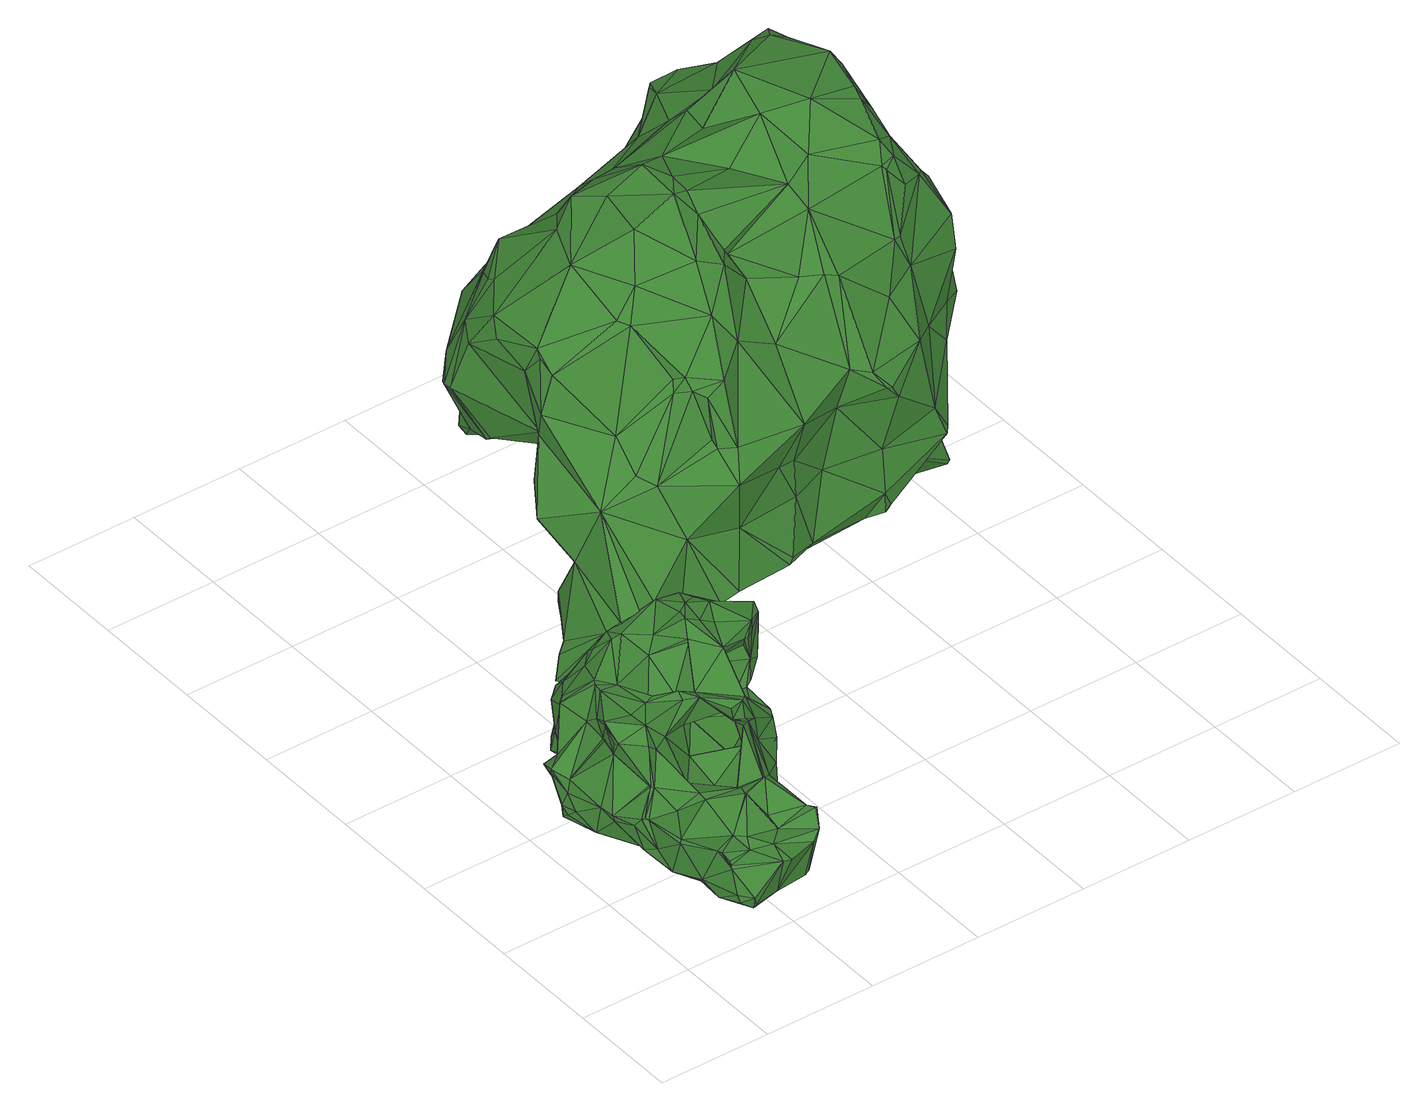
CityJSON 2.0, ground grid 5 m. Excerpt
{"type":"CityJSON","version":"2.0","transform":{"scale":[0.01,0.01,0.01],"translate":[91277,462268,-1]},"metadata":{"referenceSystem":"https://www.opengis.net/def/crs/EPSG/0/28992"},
"CityObjects":{
"tree1":{"type":"SolitaryVegetationObject","attributes":{"gtid":263,"crown_width_m":11.19,"crown_median_z":2.82,"trunk_H_m":2.95,"trunk_DBH_m":0.304,"trunk_radius_m":0.152,"trunk_base_height_m":-0.13,"original_gtid":"268"},"geometry":[{"type":"Solid","lod":"3","boundaries":[[[[0,1,2]],[[3,4,5]],[[6,7,8]],[[9,10,11]],[[12,13,14]],[[15,16,17]],[[18,19,20]],[[21,8,7]],[[22,23,24]],[[3,25,26]],[[27,28,29]],[[30,31,32]],[[33,34,35]],[[31,36,32]],[[37,38,39]],[[40,41,42]],[[32,22,30]],[[43,44,45]],[[46,47,23]],[[48,49,41]],[[30,22,24]],[[50,24,23]],[[51,52,53]],[[54,55,56]],[[57,58,59]],[[60,61,37]],[[21,62,63]],[[64,65,57]],[[66,67,68]],[[69,67,30]],[[18,70,19]],[[71,34,72]],[[15,73,74]],[[23,48,46]],[[75,7,6]],[[32,42,22]],[[76,58,77]],[[76,77,78]],[[79,39,80]],[[79,37,39]],[[79,7,37]],[[81,82,83]],[[80,39,38]],[[84,85,86]],[[21,7,79]],[[47,87,88]],[[89,90,91]],[[80,92,40]],[[38,92,80]],[[37,61,38]],[[6,25,75]],[[93,36,31]],[[94,95,96]],[[97,98,99]],[[97,100,98]],[[66,68,101]],[[102,103,104]],[[105,106,107]],[[105,107,61]],[[108,109,110]],[[50,69,24]],[[50,88,69]],[[111,112,85]],[[28,113,114]],[[27,113,28]],[[115,40,36]],[[116,117,72]],[[118,119,120]],[[12,121,122]],[[123,122,121]],[[30,67,31]],[[124,51,125]],[[41,49,42]],[[52,125,53]],[[126,127,44]],[[126,44,43]],[[91,128,89]],[[129,130,102]],[[131,132,133]],[[46,134,135]],[[136,137,138]],[[136,138,123]],[[46,48,139]],[[140,10,141]],[[142,140,143]],[[144,145,146]],[[147,73,148]],[[3,149,4]],[[26,149,3]],[[7,75,60]],[[150,151,152]],[[0,153,154]],[[76,78,20]],[[33,98,100]],[[144,132,131]],[[155,156,157]],[[49,158,42]],[[27,29,159]],[[27,159,160]],[[161,162,163]],[[163,162,164]],[[165,82,166]],[[76,166,82]],[[76,165,166]],[[93,67,13]],[[23,88,50]],[[25,3,167]],[[47,88,23]],[[168,169,170]],[[171,172,173]],[[174,172,171]],[[30,24,69]],[[175,176,177]],[[177,176,178]],[[178,54,179]],[[9,155,10]],[[42,36,40]],[[28,180,179]],[[94,165,95]],[[181,182,183]],[[184,182,185]],[[186,187,145]],[[123,121,188]],[[111,116,189]],[[15,148,73]],[[190,74,191]],[[147,74,73]],[[7,60,37]],[[181,183,192]],[[125,51,53]],[[161,51,193]],[[69,194,68]],[[104,68,194]],[[174,84,195]],[[69,87,194]],[[69,88,87]],[[42,32,36]],[[146,132,144]],[[196,142,70]],[[196,70,18]],[[197,134,46]],[[197,46,154]],[[40,2,1]],[[146,147,148]],[[20,19,96]],[[105,61,198]],[[198,60,75]],[[199,200,43]],[[199,201,200]],[[15,17,148]],[[171,84,174]],[[202,203,204]],[[148,17,146]],[[146,17,132]],[[132,17,203]],[[34,71,35]],[[60,198,61]],[[16,15,190]],[[74,190,15]],[[205,170,206]],[[206,170,169]],[[206,33,35]],[[191,74,118]],[[147,118,74]],[[190,191,16]],[[115,63,62]],[[192,97,181]],[[100,97,192]],[[183,207,191]],[[183,191,192]],[[133,132,203]],[[208,202,204]],[[208,204,16]],[[16,191,207]],[[119,118,147]],[[56,179,54]],[[193,168,209]],[[210,211,71]],[[162,140,142]],[[212,78,58]],[[97,213,181]],[[191,100,192]],[[138,214,21]],[[215,102,216]],[[215,200,102]],[[96,106,94]],[[217,33,100]],[[210,200,215]],[[76,82,59]],[[4,137,5]],[[136,5,137]],[[115,36,93]],[[115,62,80]],[[115,80,40]],[[85,218,219]],[[182,220,185]],[[154,46,139]],[[221,218,173]],[[218,221,222]],[[17,16,204]],[[77,58,78]],[[213,125,181]],[[181,125,182]],[[52,182,125]],[[106,105,94]],[[109,108,223]],[[83,165,94]],[[194,87,224]],[[175,141,176]],[[95,165,76]],[[214,137,4]],[[224,87,225]],[[79,62,21]],[[80,62,79]],[[226,87,47]],[[227,186,34]],[[8,21,214]],[[228,121,12]],[[229,76,20]],[[84,218,85]],[[210,72,117]],[[210,71,72]],[[185,230,184]],[[38,107,92]],[[61,107,38]],[[193,11,161]],[[231,161,11]],[[0,232,41]],[[124,193,51]],[[124,168,193]],[[108,233,29]],[[234,29,233]],[[234,233,108]],[[131,235,144]],[[229,95,76]],[[226,47,135]],[[43,200,210]],[[114,129,236]],[[67,14,13]],[[162,142,164]],[[177,178,157]],[[237,235,131]],[[196,78,238]],[[168,239,209]],[[34,186,240]],[[9,11,160]],[[111,240,112]],[[189,240,111]],[[110,109,241]],[[110,241,19]],[[57,65,58]],[[212,58,65]],[[72,34,189]],[[72,189,116]],[[99,98,169]],[[156,242,243]],[[17,204,203]],[[171,218,84]],[[171,173,218]],[[46,135,47]],[[244,245,81]],[[134,226,135]],[[205,216,170]],[[127,116,246]],[[28,114,178]],[[231,11,10]],[[211,35,71]],[[206,35,211]],[[239,170,216]],[[168,170,239]],[[48,41,232]],[[48,232,139]],[[182,52,220]],[[236,102,247]],[[114,113,129]],[[231,140,162]],[[248,109,151]],[[187,186,227]],[[187,227,217]],[[5,249,167]],[[173,167,249]],[[228,250,188]],[[94,105,83]],[[235,196,238]],[[45,44,251]],[[111,90,246]],[[26,25,252]],[[156,243,157]],[[216,206,211]],[[216,211,215]],[[12,253,228]],[[224,225,247]],[[224,247,104]],[[194,224,104]],[[5,167,3]],[[138,254,123]],[[43,45,199]],[[41,40,1]],[[18,20,78]],[[93,255,115]],[[254,255,93]],[[254,138,255]],[[150,107,256]],[[92,107,150]],[[138,63,255]],[[115,255,63]],[[21,63,138]],[[157,180,155]],[[112,240,186]],[[83,198,257]],[[104,200,201]],[[103,200,104]],[[28,178,176]],[[198,83,105]],[[145,187,119]],[[96,95,20]],[[229,20,95]],[[68,67,69]],[[123,258,45]],[[31,67,93]],[[123,188,258]],[[258,201,199]],[[184,208,16]],[[230,208,184]],[[213,259,125]],[[22,158,23]],[[160,159,234]],[[102,130,216]],[[29,234,159]],[[247,102,104]],[[119,147,260]],[[119,260,145]],[[22,42,158]],[[23,158,48]],[[49,48,158]],[[199,45,258]],[[81,261,82]],[[59,82,261]],[[81,83,257]],[[81,257,244]],[[245,262,195]],[[261,245,195]],[[110,19,242]],[[225,226,247]],[[93,263,254]],[[13,254,263]],[[13,263,93]],[[206,98,33]],[[169,98,206]],[[173,172,167]],[[250,101,201]],[[59,261,264]],[[108,110,242]],[[108,242,156]],[[127,117,116]],[[210,215,211]],[[265,117,127]],[[210,117,265]],[[254,122,123]],[[266,19,241]],[[59,58,76]],[[155,176,141]],[[189,34,240]],[[178,114,247]],[[114,236,247]],[[265,127,126]],[[265,126,43]],[[246,90,89]],[[187,217,120]],[[143,243,242]],[[138,137,214]],[[241,107,106]],[[201,101,104]],[[266,241,106]],[[231,162,161]],[[188,121,228]],[[183,182,184]],[[191,118,100]],[[133,208,230]],[[203,208,133]],[[154,153,223]],[[223,153,152]],[[256,248,151]],[[256,151,150]],[[212,65,267]],[[179,56,28]],[[163,164,133]],[[131,133,164]],[[78,212,238]],[[19,70,242]],[[183,184,207]],[[268,269,185]],[[161,269,268]],[[185,269,230]],[[203,202,208]],[[184,16,207]],[[163,269,161]],[[123,45,270]],[[136,123,270]],[[241,248,107]],[[271,90,111]],[[96,19,266]],[[241,109,248]],[[106,96,266]],[[107,248,256]],[[0,41,1]],[[250,66,101]],[[227,34,272]],[[271,111,219]],[[85,219,111]],[[175,177,157]],[[86,195,84]],[[124,125,259]],[[83,82,165]],[[153,2,150]],[[153,150,152]],[[237,164,142]],[[237,131,164]],[[43,210,265]],[[268,185,51]],[[142,196,237]],[[212,235,238]],[[129,113,130]],[[246,89,127]],[[270,45,251]],[[251,44,270]],[[221,173,91]],[[258,250,201]],[[258,188,250]],[[253,12,14]],[[253,14,67]],[[197,273,226]],[[197,56,273]],[[99,169,124]],[[154,28,56]],[[154,56,197]],[[154,139,232]],[[196,235,237]],[[273,55,226]],[[225,87,226]],[[197,226,134]],[[141,10,155]],[[44,127,89]],[[116,111,246]],[[259,97,99]],[[274,167,172]],[[274,172,174]],[[273,56,55]],[[264,85,59]],[[86,85,264]],[[57,59,85]],[[64,57,112]],[[75,257,198]],[[150,2,92]],[[85,112,57]],[[223,152,151]],[[153,0,2]],[[40,92,2]],[[167,274,25]],[[146,260,147]],[[174,275,274]],[[146,145,260]],[[217,272,33]],[[34,33,272]],[[196,18,78]],[[143,70,142]],[[242,70,143]],[[108,156,155]],[[108,155,9]],[[235,212,267]],[[235,267,144]],[[145,144,267]],[[29,223,108]],[[28,154,223]],[[28,223,29]],[[223,151,109]],[[9,234,108]],[[276,44,128]],[[276,128,249]],[[276,249,44]],[[154,232,0]],[[145,277,186]],[[112,186,277]],[[175,157,243]],[[64,277,145]],[[112,277,64]],[[9,160,234]],[[67,66,253]],[[268,51,161]],[[230,269,133]],[[133,269,163]],[[160,11,27]],[[218,222,219]],[[90,222,221]],[[90,271,222]],[[219,222,271]],[[278,257,75]],[[91,249,128]],[[254,13,122]],[[12,122,13]],[[243,143,279]],[[243,279,141]],[[143,140,279]],[[280,279,140]],[[141,279,280]],[[141,280,140]],[[141,175,243]],[[187,120,119]],[[200,103,281]],[[200,281,102]],[[102,281,103]],[[278,25,274]],[[278,75,25]],[[99,124,259]],[[244,257,275]],[[278,274,257]],[[274,275,257]],[[6,252,25]],[[259,213,97]],[[169,168,124]],[[247,226,282]],[[226,55,282]],[[247,282,178]],[[54,178,282]],[[54,282,55]],[[52,51,220]],[[11,193,209]],[[11,209,27]],[[231,10,140]],[[27,209,113]],[[239,113,209]],[[236,129,102]],[[104,101,68]],[[157,178,179]],[[113,239,130]],[[216,130,239]],[[250,253,66]],[[250,228,253]],[[81,245,261]],[[264,195,86]],[[261,195,264]],[[155,180,176]],[[28,176,180]],[[157,179,180]],[[64,145,267]],[[64,267,65]],[[185,220,51]],[[205,206,216]],[[227,272,217]],[[214,252,8]],[[91,173,249]],[[90,221,91]],[[26,252,149]],[[275,174,283]],[[275,283,244]],[[8,252,6]],[[4,252,214]],[[149,252,4]],[[44,89,128]],[[100,120,217]],[[118,120,100]],[[245,283,262]],[[245,244,283]],[[262,283,195]],[[174,195,283]],[[5,284,249]],[[136,284,5]],[[270,284,136]],[[44,284,270]],[[44,249,284]],[[285,286,287]],[[285,287,288]],[[288,287,289]],[[288,289,290]],[[287,286,291]],[[287,291,289]],[[289,291,292]],[[289,292,290]],[[291,286,293]],[[291,293,292]],[[292,293,294]],[[292,294,290]],[[293,286,295]],[[293,295,294]],[[294,295,296]],[[294,296,290]],[[295,286,297]],[[295,297,296]],[[296,297,298]],[[296,298,290]],[[297,286,299]],[[297,299,298]],[[298,299,300]],[[298,300,290]],[[299,286,301]],[[299,301,300]],[[300,301,302]],[[300,302,290]],[[301,286,303]],[[301,303,302]],[[302,303,304]],[[302,304,290]],[[303,286,305]],[[303,305,304]],[[304,305,306]],[[304,306,290]],[[305,286,307]],[[305,307,306]],[[306,307,308]],[[306,308,290]],[[307,286,309]],[[307,309,308]],[[308,309,310]],[[308,310,290]],[[309,286,311]],[[309,311,310]],[[310,311,312]],[[310,312,290]],[[311,286,313]],[[311,313,312]],[[312,313,314]],[[312,314,290]],[[313,286,315]],[[313,315,314]],[[314,315,316]],[[314,316,290]],[[315,286,317]],[[315,317,316]],[[316,317,318]],[[316,318,290]],[[317,286,319]],[[317,319,318]],[[318,319,320]],[[318,320,290]],[[319,286,321]],[[319,321,320]],[[320,321,322]],[[320,322,290]],[[321,286,323]],[[321,323,322]],[[322,323,324]],[[322,324,290]],[[323,286,325]],[[323,325,324]],[[324,325,326]],[[324,326,290]],[[325,286,327]],[[325,327,326]],[[326,327,328]],[[326,328,290]],[[327,286,329]],[[327,329,328]],[[328,329,330]],[[328,330,290]],[[329,286,331]],[[329,331,330]],[[330,331,332]],[[330,332,290]],[[331,286,333]],[[331,333,332]],[[332,333,334]],[[332,334,290]],[[333,286,285]],[[333,285,334]],[[334,285,288]],[[334,288,290]]]]}]},
"tree2":{"type":"SolitaryVegetationObject","attributes":{"gtid":117,"crown_width_m":19.92,"crown_median_z":8.32,"trunk_H_m":8.42,"trunk_DBH_m":1.19,"trunk_radius_m":0.597,"trunk_base_height_m":-0.1,"original_gtid":"121"},"geometry":[{"type":"Solid","lod":"3","boundaries":[[[[335,336,337]],[[338,339,340]],[[341,342,343]],[[344,345,346]],[[347,348,349]],[[350,351,352]],[[353,354,341]],[[353,341,343]],[[347,355,356]],[[335,357,358]],[[358,357,359]],[[338,360,339]],[[361,362,363]],[[364,365,366]],[[364,366,367]],[[368,369,370]],[[371,369,368]],[[372,373,374]],[[375,376,377]],[[343,378,379]],[[380,379,378]],[[381,382,383]],[[384,382,381]],[[385,339,360]],[[386,387,388]],[[389,361,390]],[[366,365,391]],[[366,392,393]],[[394,395,396]],[[397,394,396]],[[398,399,400]],[[396,400,399]],[[401,402,397]],[[387,386,403]],[[404,405,406]],[[404,407,405]],[[408,409,410]],[[335,356,411]],[[335,411,336]],[[358,412,413]],[[414,415,416]],[[417,418,419]],[[420,421,422]],[[423,408,424]],[[425,426,427]],[[428,369,429]],[[397,430,401]],[[396,430,397]],[[431,429,432]],[[385,433,339]],[[381,383,434]],[[435,436,437]],[[438,439,440]],[[441,442,409]],[[443,444,445]],[[446,447,448]],[[446,448,449]],[[339,433,340]],[[440,381,434]],[[365,364,450]],[[451,352,351]],[[423,452,453]],[[408,441,409]],[[392,384,381]],[[454,455,456]],[[457,373,372]],[[340,458,338]],[[459,460,461]],[[396,395,462]],[[463,444,464]],[[453,465,408]],[[428,429,466]],[[431,466,429]],[[467,379,468]],[[467,468,354]],[[358,413,426]],[[469,470,471]],[[469,471,340]],[[472,473,474]],[[475,476,477]],[[383,477,478]],[[434,383,478]],[[387,403,479]],[[480,392,481]],[[482,480,481]],[[483,484,377]],[[446,485,486]],[[446,458,485]],[[394,474,395]],[[487,488,489]],[[487,489,351]],[[490,341,354]],[[491,492,484]],[[427,412,493]],[[494,495,374]],[[493,412,496]],[[484,390,361]],[[423,497,452]],[[498,454,499]],[[500,369,371]],[[501,502,503]],[[356,355,411]],[[440,504,505]],[[410,497,424]],[[506,507,406]],[[508,509,510]],[[508,510,452]],[[361,389,362]],[[511,512,513]],[[513,512,506]],[[513,405,514]],[[515,516,415]],[[517,426,425]],[[518,517,425]],[[486,519,520]],[[480,367,393]],[[366,393,367]],[[402,505,504]],[[521,420,498]],[[522,523,524]],[[525,482,490]],[[526,527,368]],[[528,529,508]],[[530,508,529]],[[395,473,531]],[[532,533,534]],[[535,536,373]],[[488,537,538]],[[539,538,537]],[[457,535,373]],[[472,540,541]],[[542,543,544]],[[428,534,533]],[[513,506,406]],[[432,512,511]],[[545,512,432]],[[405,407,514]],[[546,547,548]],[[511,549,431]],[[514,511,513]],[[432,511,431]],[[491,361,363]],[[550,551,552]],[[553,554,555]],[[556,557,558]],[[559,488,487]],[[426,517,358]],[[463,374,445]],[[410,457,497]],[[415,516,416]],[[516,560,561]],[[497,423,424]],[[410,424,408]],[[453,562,418]],[[502,454,498]],[[389,563,564]],[[513,406,405]],[[480,393,392]],[[455,552,563]],[[546,548,561]],[[432,369,500]],[[344,349,401]],[[565,386,566]],[[528,508,452]],[[567,475,477]],[[567,477,450]],[[453,408,423]],[[425,427,493]],[[374,463,494]],[[566,386,568]],[[337,336,417]],[[525,364,367]],[[367,482,525]],[[501,503,530]],[[450,391,365]],[[458,340,485]],[[355,347,346]],[[427,426,413]],[[344,346,347]],[[528,497,569]],[[497,528,452]],[[373,445,374]],[[536,445,373]],[[563,372,495]],[[372,374,495]],[[418,465,453]],[[558,557,570]],[[571,572,573]],[[497,457,569]],[[550,552,455]],[[574,479,438]],[[575,576,577]],[[492,491,578]],[[338,458,579]],[[473,577,531]],[[566,460,565]],[[446,449,458]],[[455,563,456]],[[542,357,337]],[[580,379,380]],[[347,356,348]],[[335,348,356]],[[542,337,581]],[[542,581,582]],[[358,496,412]],[[496,489,518]],[[470,420,422]],[[349,505,401]],[[547,546,448]],[[447,547,448]],[[360,583,584]],[[338,583,360]],[[584,583,585]],[[560,546,561]],[[347,349,344]],[[586,587,588]],[[398,589,404]],[[400,589,398]],[[458,449,590]],[[579,458,590]],[[566,461,460]],[[417,336,411]],[[417,411,355]],[[560,448,546]],[[515,449,560]],[[516,515,560]],[[579,583,338]],[[591,583,579]],[[498,499,521]],[[592,521,499]],[[593,594,595]],[[556,596,553]],[[483,597,592]],[[560,449,448]],[[343,598,524]],[[403,439,438]],[[456,563,389]],[[521,592,597]],[[599,494,464]],[[483,592,456]],[[447,600,547]],[[558,570,601]],[[503,509,508]],[[494,599,602]],[[592,499,456]],[[597,376,603]],[[456,499,454]],[[604,462,605]],[[551,372,552]],[[563,552,372]],[[515,590,449]],[[591,590,515]],[[591,579,590]],[[457,410,535]],[[491,428,606]],[[491,363,428]],[[502,607,608]],[[581,609,582]],[[447,446,486]],[[610,399,398]],[[350,487,351]],[[516,548,611]],[[416,516,611]],[[612,549,511]],[[550,529,528]],[[482,367,480]],[[421,486,422]],[[427,413,412]],[[337,419,613]],[[581,337,613]],[[386,565,571]],[[386,571,403]],[[500,614,432]],[[452,562,453]],[[343,615,378]],[[573,439,403]],[[542,582,543]],[[358,517,616]],[[425,496,518]],[[389,390,456]],[[488,538,489]],[[531,576,617]],[[618,619,459]],[[436,619,618]],[[509,596,609]],[[584,620,360]],[[544,543,496]],[[490,621,335]],[[578,491,606]],[[368,622,371]],[[484,483,390]],[[600,447,623]],[[370,428,602]],[[622,404,406]],[[624,625,626]],[[409,442,536]],[[409,536,410]],[[535,410,536]],[[440,434,574]],[[343,537,598]],[[415,627,515]],[[628,515,627]],[[629,518,630]],[[629,630,631]],[[335,358,616]],[[616,342,341]],[[425,493,496]],[[395,474,473]],[[622,406,507]],[[366,382,384]],[[610,527,399]],[[397,504,394]],[[618,623,595]],[[623,593,595]],[[587,586,632]],[[337,357,335]],[[391,382,366]],[[633,567,634]],[[381,481,392]],[[635,481,381]],[[382,391,383]],[[391,450,383]],[[636,606,428]],[[637,562,452]],[[363,638,602]],[[398,404,610]],[[428,466,534]],[[524,598,639]],[[470,469,607]],[[470,607,498]],[[451,596,556]],[[415,523,627]],[[530,503,508]],[[640,527,526]],[[417,641,418]],[[613,637,510]],[[358,359,544]],[[618,459,461]],[[571,573,403]],[[618,600,623]],[[495,564,563]],[[638,564,495]],[[385,620,642]],[[363,602,428]],[[638,389,564]],[[618,461,600]],[[378,643,380]],[[436,644,619]],[[604,617,645]],[[604,531,617]],[[619,644,572]],[[437,576,435]],[[477,476,478]],[[434,478,574]],[[612,511,514]],[[455,454,501]],[[455,501,550]],[[602,599,370]],[[646,647,443]],[[442,443,536]],[[352,601,350]],[[557,648,649]],[[481,621,482]],[[496,543,650]],[[351,650,543]],[[351,496,650]],[[532,645,533]],[[617,533,645]],[[416,378,414]],[[360,620,385]],[[467,354,379]],[[402,401,505]],[[580,634,379]],[[368,651,526]],[[366,384,392]],[[494,638,495]],[[602,638,494]],[[396,399,430]],[[399,652,430]],[[534,466,653]],[[616,517,629]],[[629,517,518]],[[419,418,562]],[[460,459,565]],[[440,654,635]],[[440,635,381]],[[399,527,640]],[[470,422,485]],[[566,611,655]],[[568,656,611]],[[568,611,566]],[[657,350,601]],[[504,440,472]],[[581,613,609]],[[541,540,439]],[[577,473,575]],[[473,573,572]],[[472,573,473]],[[541,573,472]],[[432,429,369]],[[496,351,489]],[[658,437,659]],[[435,576,575]],[[617,576,533]],[[437,533,576]],[[597,603,521]],[[361,491,484]],[[575,644,435]],[[572,644,575]],[[595,436,618]],[[544,496,358]],[[364,660,450]],[[574,478,476]],[[614,661,545]],[[593,623,447]],[[368,370,599]],[[509,609,613]],[[528,569,550]],[[437,658,636]],[[662,404,589]],[[514,407,612]],[[575,473,572]],[[638,362,389]],[[346,641,355]],[[417,355,641]],[[438,440,574]],[[479,403,438]],[[428,533,636]],[[388,387,633]],[[634,388,633]],[[634,580,388]],[[441,443,442]],[[604,645,407]],[[612,407,645]],[[385,642,657]],[[646,441,663]],[[533,437,636]],[[440,505,654]],[[349,654,505]],[[584,524,639]],[[451,543,582]],[[489,538,518]],[[571,565,619]],[[484,664,377]],[[456,390,483]],[[549,645,532]],[[612,645,549]],[[646,526,647]],[[647,526,651]],[[614,507,661]],[[664,492,578]],[[471,470,485]],[[471,485,340]],[[530,529,550]],[[414,378,615]],[[445,536,443]],[[559,537,488]],[[571,619,572]],[[545,432,614]],[[545,661,507]],[[490,616,341]],[[565,459,619]],[[416,611,656]],[[665,586,625]],[[509,503,554]],[[417,419,337]],[[558,601,556]],[[395,605,462]],[[348,654,349]],[[388,666,568]],[[656,568,666]],[[556,555,557]],[[368,464,651]],[[490,482,621]],[[507,371,622]],[[498,420,470]],[[371,507,500]],[[512,507,506]],[[500,507,614]],[[512,545,507]],[[640,652,399]],[[344,652,640]],[[451,351,543]],[[431,549,653]],[[431,653,466]],[[666,580,643]],[[666,643,656]],[[656,643,378]],[[656,378,416]],[[557,555,554]],[[379,354,667]],[[379,667,343]],[[388,580,666]],[[633,387,479]],[[616,490,335]],[[573,541,439]],[[450,477,383]],[[468,379,660]],[[574,476,479]],[[479,476,475]],[[439,540,440]],[[472,440,540]],[[490,354,525]],[[634,567,450]],[[388,568,386]],[[487,657,642]],[[534,653,532]],[[653,549,532]],[[561,548,516]],[[668,669,670]],[[671,669,668]],[[408,626,441]],[[441,646,443]],[[502,608,503]],[[344,430,652]],[[401,430,344]],[[501,530,550]],[[616,631,342]],[[445,444,463]],[[443,647,444]],[[404,622,527]],[[404,527,610]],[[622,368,527]],[[485,422,486]],[[577,576,531]],[[525,354,672]],[[487,350,657]],[[591,628,583]],[[585,583,628]],[[435,644,436]],[[428,370,369]],[[539,537,343]],[[673,344,640]],[[554,503,608]],[[598,537,559]],[[437,436,659]],[[481,635,621]],[[396,589,400]],[[662,589,396]],[[599,464,368]],[[526,588,640]],[[646,588,526]],[[671,670,674]],[[615,523,414]],[[615,524,523]],[[469,648,607]],[[611,548,547]],[[646,625,586]],[[670,669,674]],[[600,655,547]],[[600,461,655]],[[665,625,641]],[[655,611,547]],[[461,566,655]],[[372,551,675]],[[647,651,444]],[[598,676,639]],[[676,584,639]],[[363,362,638]],[[520,519,594]],[[454,502,501]],[[502,498,607]],[[603,376,519]],[[603,519,486]],[[521,421,420]],[[486,421,603]],[[521,603,421]],[[594,519,376]],[[637,613,419]],[[554,648,557]],[[637,419,562]],[[667,354,353]],[[667,353,343]],[[553,509,554]],[[553,596,509]],[[624,465,418]],[[624,418,641]],[[641,625,624]],[[469,649,648]],[[624,626,465]],[[465,626,408]],[[340,433,649]],[[662,407,404]],[[642,676,559]],[[642,559,487]],[[559,676,598]],[[620,584,676]],[[620,676,642]],[[472,474,504]],[[394,504,474]],[[397,402,504]],[[372,569,457]],[[520,593,447]],[[520,594,593]],[[444,651,464]],[[671,674,669]],[[484,492,664]],[[677,678,679]],[[608,607,648]],[[348,621,654]],[[635,654,621]],[[597,377,376]],[[678,664,679]],[[680,658,677]],[[636,658,680]],[[578,606,636]],[[678,377,664]],[[375,377,678]],[[578,679,664]],[[680,677,679]],[[680,679,636]],[[578,636,679]],[[677,659,678]],[[658,659,677]],[[597,483,377]],[[335,621,348]],[[479,475,567]],[[479,567,633]],[[450,660,634]],[[379,634,660]],[[343,342,539]],[[447,486,520]],[[586,588,646]],[[468,660,672]],[[640,588,673]],[[463,464,494]],[[580,380,643]],[[671,668,670]],[[468,672,354]],[[554,608,648]],[[594,375,595]],[[376,375,594]],[[659,375,678]],[[595,375,436]],[[659,436,375]],[[352,451,601]],[[462,662,396]],[[604,662,462]],[[632,586,665]],[[556,553,555]],[[613,510,509]],[[637,452,510]],[[531,605,395]],[[531,604,605]],[[556,601,451]],[[340,649,469]],[[646,663,625]],[[625,663,626]],[[582,609,451]],[[596,451,609]],[[544,357,542]],[[359,357,544]],[[601,570,657]],[[522,627,523]],[[628,627,522]],[[673,588,587]],[[615,343,524]],[[550,675,551]],[[414,523,415]],[[441,626,663]],[[407,662,604]],[[522,584,585]],[[522,524,584]],[[346,345,641]],[[587,632,345]],[[632,665,345]],[[515,628,591]],[[522,585,628]],[[587,345,673]],[[660,364,672]],[[525,672,364]],[[665,641,345]],[[673,345,344]],[[342,631,539]],[[629,631,616]],[[631,538,539]],[[631,630,538]],[[538,630,518]],[[433,385,570]],[[657,570,385]],[[372,675,569]],[[569,675,550]],[[649,570,557]],[[433,570,649]],[[681,682,683]],[[681,683,684]],[[684,683,685]],[[684,685,686]],[[683,682,687]],[[683,687,685]],[[685,687,688]],[[685,688,686]],[[687,682,689]],[[687,689,688]],[[688,689,690]],[[688,690,686]],[[689,682,691]],[[689,691,690]],[[690,691,692]],[[690,692,686]],[[691,682,693]],[[691,693,692]],[[692,693,694]],[[692,694,686]],[[693,682,695]],[[693,695,694]],[[694,695,696]],[[694,696,686]],[[695,682,697]],[[695,697,696]],[[696,697,698]],[[696,698,686]],[[697,682,699]],[[697,699,698]],[[698,699,700]],[[698,700,686]],[[699,682,701]],[[699,701,700]],[[700,701,702]],[[700,702,686]],[[701,682,703]],[[701,703,702]],[[702,703,704]],[[702,704,686]],[[703,682,705]],[[703,705,704]],[[704,705,706]],[[704,706,686]],[[705,682,707]],[[705,707,706]],[[706,707,708]],[[706,708,686]],[[707,682,709]],[[707,709,708]],[[708,709,710]],[[708,710,686]],[[709,682,711]],[[709,711,710]],[[710,711,712]],[[710,712,686]],[[711,682,713]],[[711,713,712]],[[712,713,714]],[[712,714,686]],[[713,682,715]],[[713,715,714]],[[714,715,716]],[[714,716,686]],[[715,682,717]],[[715,717,716]],[[716,717,718]],[[716,718,686]],[[717,682,719]],[[717,719,718]],[[718,719,720]],[[718,720,686]],[[719,682,721]],[[719,721,720]],[[720,721,722]],[[720,722,686]],[[721,682,723]],[[721,723,722]],[[722,723,724]],[[722,724,686]],[[723,682,725]],[[723,725,724]],[[724,725,726]],[[724,726,686]],[[725,682,727]],[[725,727,726]],[[726,727,728]],[[726,728,686]],[[727,682,729]],[[727,729,728]],[[728,729,730]],[[728,730,686]],[[729,682,681]],[[729,681,730]],[[730,681,684]],[[730,684,686]]]]}]}
},
"vertices":[
[734,993,815],[754,1056,799],[660,1098,705],[323,1298,185],[377,1341,202],[358,1225,166],[352,1332,395],[350,1254,530],[395,1361,424],[636,564,638],[691,571,585],[677,519,642],[824,1373,198],[881,1364,331],[882,1362,327],[348,38,244],[474,29,368],[298,118,358],[298,643,621],[335,711,664],[210,717,629],[481,1334,497],[1011,1164,644],[1078,1019,721],[1100,1154,581],[306,1245,316],[343,1320,225],[744,570,597],[787,686,606],[750,651,630],[1058,1216,507],[897,1260,557],[926,1229,594],[618,426,184],[549,567,177],[682,539,191],[807,1221,733],[404,1191,618],[511,1164,713],[469,1223,650],[762,1217,756],[801,1082,806],[846,1184,769],[764,960,234],[580,1034,233],[621,1062,164],[979,900,750],[1062,970,709],[902,1065,777],[868,1118,780],[1153,1100,582],[712,199,424],[725,151,437],[718,183,422],[754,908,599],[788,951,599],[806,883,665],[168,686,296],[162,690,323],[155,756,324],[273,1156,557],[337,1041,676],[507,1291,579],[592,1226,519],[210,558,220],[179,578,339],[924,1160,267],[936,1260,356],[974,1114,323],[1079,1152,490],[342,656,579],[716,670,178],[553,600,220],[312,85,211],[357,59,182],[296,1202,474],[221,764,547],[293,633,442],[287,618,448],[488,1283,595],[550,1245,683],[76,965,414],[128,916,373],[262,989,544],[131,961,166],[158,789,184],[122,923,201],[1055,966,497],[1124,1054,562],[459,936,254],[431,863,322],[440,980,285],[546,1149,731],[866,1267,544],[255,914,608],[209,802,666],[210,807,680],[631,233,200],[623,410,196],[616,334,237],[576,251,179],[912,1077,248],[835,728,250],[883,990,292],[978,983,315],[322,1014,677],[312,970,681],[398,975,665],[596,719,671],[536,776,695],[527,734,682],[346,724,252],[248,612,182],[903,666,468],[907,687,490],[663,1236,618],[478,802,185],[554,797,280],[469,195,176],[322,249,184],[451,284,179],[794,1319,196],[796,1320,267],[654,1228,257],[672,321,359],[707,202,397],[571,1016,270],[507,876,185],[456,963,265],[863,663,411],[868,649,395],[232,350,387],[272,172,425],[388,231,408],[939,868,710],[990,915,685],[440,1201,290],[419,1277,293],[591,1209,356],[857,974,753],[560,433,434],[704,589,470],[411,476,449],[451,606,399],[224,345,372],[234,407,195],[260,254,243],[290,187,183],[306,92,244],[357,1336,209],[601,1048,667],[596,877,589],[717,951,737],[711,949,756],[803,846,735],[694,653,609],[572,790,505],[634,830,483],[982,1119,703],[677,539,644],[678,519,646],[617,336,518],[544,385,470],[518,326,489],[408,432,448],[243,857,553],[272,874,528],[350,1202,208],[801,508,391],[702,474,311],[783,577,339],[186,1020,198],[244,1036,212],[247,1034,211],[182,1033,235],[735,677,336],[818,689,485],[757,744,303],[847,715,480],[735,892,596],[652,801,591],[660,115,185],[688,86,390],[651,69,357],[502,127,379],[582,204,368],[346,575,173],[351,385,194],[782,1257,170],[413,689,206],[365,50,197],[495,95,176],[639,110,177],[659,364,489],[1002,999,345],[122,958,227],[297,607,448],[923,872,705],[245,1136,550],[809,981,166],[826,930,180],[838,978,164],[300,135,383],[280,159,419],[299,125,372],[775,586,332],[713,519,220],[509,17,369],[407,149,381],[754,562,492],[726,720,208],[796,683,173],[189,542,385],[644,224,212],[413,1287,299],[823,701,175],[859,670,234],[499,336,166],[214,954,183],[202,858,219],[721,151,437],[346,1038,314],[192,972,336],[621,785,644],[1009,948,440],[977,904,462],[992,926,542],[438,464,200],[818,1332,186],[212,748,605],[433,201,400],[634,371,485],[793,982,788],[695,652,613],[639,565,640],[211,527,381],[865,879,420],[341,522,368],[202,537,389],[884,617,408],[351,602,175],[421,827,659],[418,701,577],[554,728,403],[99,1042,382],[95,989,371],[457,862,238],[949,891,451],[465,844,662],[354,1102,249],[828,1178,195],[597,1056,207],[367,1313,337],[850,1266,252],[763,1280,335],[736,1179,484],[513,937,548],[177,1061,380],[763,1145,196],[647,274,249],[270,281,219],[124,925,305],[136,973,297],[920,1239,363],[128,876,242],[647,837,333],[332,799,659],[225,489,260],[581,269,391],[521,323,489],[599,1086,236],[227,802,306],[525,470,182],[975,948,603],[238,1079,306],[190,1059,296],[442,983,285],[257,562,200],[196,1060,375],[568,590,342],[591,454,392],[856,900,412],[898,897,442],[143,1003,276],[386,1167,254],[590,802,87],[575,802,87],[590,806,87],[595,798,382],[594,802,382],[579,798,382],[588,809,87],[593,805,382],[586,812,87],[590,809,382],[583,815,87],[587,811,382],[579,817,87],[584,812,382],[575,817,87],[580,813,382],[571,817,87],[576,813,382],[568,815,87],[572,811,382],[564,813,87],[569,809,383],[562,810,87],[566,806,383],[560,806,87],[565,802,382],[560,802,87],[564,798,382],[560,798,87],[565,794,382],[562,795,87],[566,791,382],[564,791,87],[568,787,382],[567,789,87],[572,785,382],[571,787,87],[575,783,382],[575,787,87],[579,783,382],[579,787,87],[583,783,382],[582,789,87],[587,785,382],[586,791,87],[590,787,382],[588,794,87],[593,790,382],[590,798,87],[594,794,382],
[2007,2692,705],[1718,2674,716],[1840,2915,750],[2388,2283,1970],[2257,2486,1981],[1962,2319,2057],[2263,2436,1007],[2304,2556,1046],[2626,2298,1164],[1537,2171,337],[1498,2342,447],[1502,2345,441],[1656,2335,438],[1763,2289,457],[1663,2113,319],[2384,2911,1472],[2458,3050,1263],[2249,2990,1433],[2441,2198,1130],[2308,2186,875],[1620,2374,469],[1690,2338,484],[1969,2909,745],[2301,2949,679],[2006,2888,781],[2349,2501,1919],[732,1833,1463],[734,1911,1491],[680,1831,1297],[2520,2217,416],[2527,2216,386],[2468,2457,264],[2461,2494,282],[961,1812,710],[682,1623,721],[607,1759,877],[690,1738,504],[777,2441,1333],[701,2472,1040],[690,2420,1057],[1393,1539,1502],[1444,1693,1751],[1317,1605,1620],[2662,1927,1111],[2698,2016,904],[2711,1979,916],[2343,2084,248],[2504,2268,270],[2421,2072,243],[2453,2328,270],[2317,2579,1927],[2281,1474,806],[2363,1505,668],[2535,1741,849],[746,1945,1517],[992,1770,1641],[2513,2271,278],[2336,2476,251],[2464,2473,266],[1639,1636,385],[1576,1459,407],[1274,1697,226],[1588,1711,412],[1115,1843,245],[1130,1870,278],[1237,1708,222],[1631,2073,297],[1740,1923,440],[2338,1477,656],[960,1745,257],[769,1457,200],[721,1613,232],[911,1427,334],[1045,2793,738],[872,2609,676],[971,2711,899],[1708,2640,718],[2371,3067,698],[2369,3050,682],[2611,1959,1467],[2512,1875,1593],[2612,1815,1376],[1588,2710,703],[1363,2816,761],[1584,2774,908],[1462,2043,1947],[1470,1963,1926],[1754,2074,1831],[1088,2821,936],[1064,2812,936],[2473,3031,755],[2519,2945,666],[2435,3051,697],[739,1534,988],[602,1226,713],[1474,1882,405],[610,1219,705],[554,1252,670],[2222,2554,1931],[2347,1895,209],[1484,1403,937],[1559,1338,1148],[1210,1284,1052],[2186,1568,465],[2098,1509,410],[2098,1900,365],[1013,2570,603],[868,2554,668],[873,2411,755],[874,2297,816],[803,2342,807],[2019,1928,1866],[1912,1783,1744],[2282,1815,1758],[2314,1873,1834],[2552,2100,405],[2155,3000,1381],[1276,2785,1115],[1253,2847,779],[1166,2289,1838],[1072,2255,1742],[974,2038,1752],[778,2562,1106],[2129,2062,1999],[1984,1382,1098],[2009,1382,1090],[1939,1415,1174],[1405,1438,455],[798,2312,833],[869,2008,953],[1259,2836,765],[684,1216,731],[2450,1965,879],[2491,2075,599],[1806,2413,1874],[1533,2204,1913],[1776,2271,1890],[1983,1525,384],[1670,1435,466],[1631,1480,406],[2556,1751,258],[2546,1754,242],[2516,1863,270],[2498,1864,256],[2225,1608,514],[2386,2505,266],[2222,2390,378],[2263,2367,455],[1085,1779,1760],[1029,1733,1623],[1924,2105,1997],[1877,1866,1829],[2402,2855,1442],[2423,2666,1206],[2402,2851,1134],[2122,2357,839],[894,1647,1210],[1119,1586,1416],[2453,3047,755],[795,1992,1063],[723,2349,1299],[2379,3040,851],[1025,2792,1136],[1401,2155,1965],[1229,2145,1900],[524,1481,503],[1208,2438,1640],[1337,2374,1789],[1436,2598,1568],[1845,1677,394],[1812,1993,395],[614,1481,268],[558,1484,331],[1363,2628,1424],[1641,2719,1406],[1468,2693,1195],[654,1241,355],[529,1353,356],[722,1454,196],[771,1401,217],[2403,1924,1778],[2488,1851,1600],[2524,2926,667],[2510,2837,866],[1494,1761,1751],[1529,1784,1704],[1396,1948,1954],[2476,2047,1562],[2585,1996,1488],[2527,2306,1487],[2408,2243,580],[1159,2051,664],[1034,1842,335],[1077,2623,1422],[1097,2591,1494],[1157,2549,1537],[1495,1347,498],[931,1282,595],[1013,1352,841],[771,1238,725],[711,2496,1032],[816,2462,776],[2436,2646,1211],[2416,2797,990],[2390,2635,1136],[2077,1504,396],[2060,1493,399],[2059,2981,1006],[2151,2998,1057],[2082,2953,969],[433,1411,397],[2296,1803,1737],[2234,1669,1517],[2270,1681,1510],[784,1235,515],[1018,2552,1539],[880,2434,1484],[875,2390,1512],[1899,2808,1559],[1768,2669,1607],[1942,2831,1665],[1960,2847,1665],[1890,2715,1729],[2062,2811,1706],[2438,2629,1313],[2355,1836,1759],[2376,1792,1640],[1462,2783,942],[755,2233,1492],[732,2182,1422],[2050,1395,1018],[2212,1479,1161],[2552,1817,351],[2400,1675,1021],[999,2624,1349],[2119,2637,1819],[2039,1489,714],[1776,1517,717],[2049,1483,500],[2361,1839,198],[1587,1433,729],[1277,1374,762],[1517,1354,519],[1106,1566,1368],[2359,2092,1934],[2712,1914,895],[1970,2933,1075],[2062,2987,1135],[2418,2250,1916],[2482,2302,1756],[2476,2268,1779],[1374,2491,853],[1517,2283,513],[1307,2145,775],[1214,1697,228],[2345,2032,1914],[2402,2041,1845],[1178,1909,1908],[1777,1665,1553],[1582,1739,1590],[1587,1558,1386],[1893,2827,1473],[1335,1725,1798],[2511,2435,1379],[696,1899,934],[1921,1605,1530],[2207,2853,1602],[712,1892,1150],[1461,1881,1865],[1236,1352,492],[1427,1411,454],[893,1520,1100],[1422,2355,1814],[1504,2508,1651],[1878,2808,1438],[1078,1844,253],[2310,1669,1358],[832,1367,316],[1747,2773,1045],[486,1461,467],[2551,2107,1285],[2273,2752,817],[1200,1273,554],[1857,1450,1204],[1835,1505,998],[2351,2539,1881],[2088,2309,501],[735,1799,396],[1865,1623,1550],[1198,2716,743],[1310,2593,811],[1099,2679,692],[2499,1956,1586],[2433,2104,1759],[2487,2811,829],[2491,2809,843],[2454,2792,853],[1537,2303,512],[2508,1792,553],[2573,1928,641],[2158,2224,412],[950,1458,1061],[1499,2761,994],[735,2011,1372],[2514,2331,1518],[1223,2043,609],[1510,2653,703],[2340,2557,1732],[2667,1897,1080],[1572,1421,919],[1118,1281,527],[1108,2434,766],[926,2307,817],[1792,2504,1776],[1938,2432,1899],[2259,2951,1072],[1083,2095,851],[1436,1904,432],[746,1223,705],[1890,2094,437],[2138,1576,1344],[2604,1775,1234],[2245,2808,1587],[1184,1387,1176],[1252,1353,1171],[2512,2058,592],[474,1444,392],[1225,1624,310],[1026,2570,614],[1146,1542,1441],[1528,2623,726],[2580,1802,975],[2510,2105,1108],[1575,2201,568],[1617,2371,505],[1518,2365,929],[1854,2247,681],[2462,2159,580],[1513,2270,506],[1701,2639,722],[939,2540,1418],[2399,2434,1652],[1177,1442,1390],[1235,1415,1464],[1148,1497,1399],[1188,1430,1191],[1735,2102,90],[1675,2102,90],[1733,2118,90],[1730,2096,932],[1728,2111,932],[1671,2096,932],[1726,2132,90],[1722,2126,932],[1717,2144,90],[1712,2138,932],[1704,2154,90],[1700,2148,932],[1690,2160,90],[1686,2153,932],[1675,2162,90],[1670,2155,932],[1659,2160,90],[1655,2153,932],[1645,2153,90],[1640,2147,932],[1632,2144,90],[1628,2138,932],[1623,2131,90],[1619,2125,932],[1617,2117,90],[1613,2111,931],[1615,2102,90],[1611,2095,931],[1618,2086,90],[1613,2080,931],[1624,2072,90],[1619,2065,931],[1633,2060,90],[1629,2053,931],[1646,2050,90],[1641,2044,931],[1660,2044,90],[1655,2038,931],[1676,2042,90],[1671,2036,931],[1691,2044,90],[1686,2038,931],[1705,2051,90],[1701,2044,931],[1718,2060,90],[1713,2054,932],[1727,2073,90],[1722,2066,932],[1733,2087,90],[1728,2081,932]
]}
